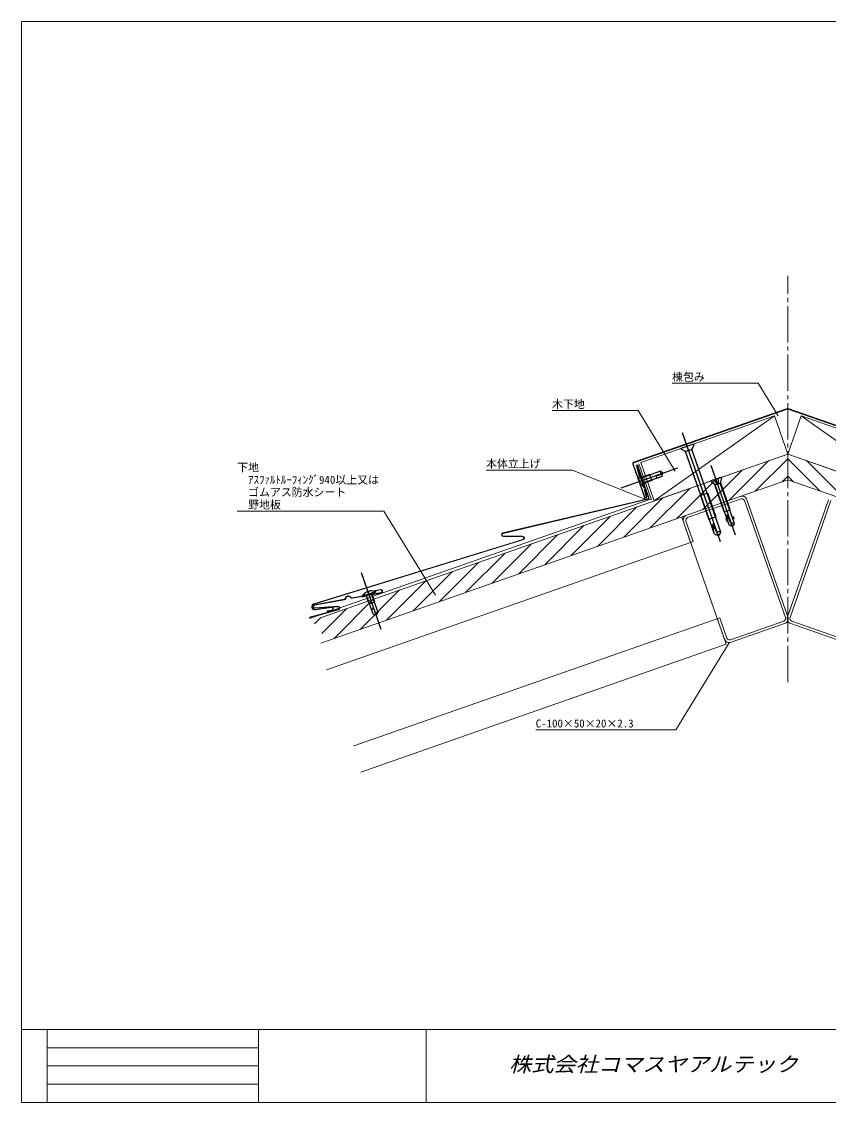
# Model space of a CAD drawing. Units: millimetres, scale not verified. Extents: x -567 to 1761, y -2125 to 401.
# Drawn here: x 627 to 1226, y -401 to 401 of the extents above; entities that cross this region are included whole.
import ezdxf
from ezdxf.enums import TextEntityAlignment as Align

# ---------------------------------------------------------------- set-up
doc = ezdxf.new("R2010")
doc.units = ezdxf.units.MM
doc.header["$LTSCALE"] = 3
doc.linetypes.add('CHAIN2', pattern=[12, 9, -1, 1, -1])
for name, color, linetype, lineweight in [('0-0_0', 7, 'Continuous', 18), ('0-4_LAYER006', 4, 'Continuous', 18), ('0-5_LAYER007', 4, 'Continuous', 18)]:
    doc.layers.add(name, color=color, linetype=linetype, lineweight=lineweight)
doc.layers.add('0-3_LAYER004', color=7, linetype='Continuous')
doc.styles.add('HG丸ｺﾞｼｯｸM-PRO', font='')
doc.styles.add('ＭＳ ゴシック', font='')
doc.styles.get('HG丸ｺﾞｼｯｸM-PRO').set_extended_font_data('HG丸ｺﾞｼｯｸM-PRO')
doc.styles.get('ＭＳ ゴシック').set_extended_font_data('MS Gothic')

# ---------------------------------------------------------------- blocks, each defined once
blk = doc.blocks.new('GROUP_2(4)')
at = {"layer": '0-3_LAYER004'}
for p, q in [((-36.751, 19.931), (-54.812, 71.532)), ((-47.518, 62.801), (-55.069, 60.159)), ((-54.904, 59.687), (-55.069, 60.159)), ((-51.926, 57.233), (-54.904, 59.687)), ((-52.552, 61.039), (-50.667, 57.673)), ((-52.209, 57.133), (-47.867, 58.653)), ((-45.206, 37.124), (-52.209, 57.133)), ((-41.434, 27.255), (-51.926, 57.233)), ((-50.035, 61.92), (-49.409, 58.114)), ((-47.353, 62.329), (-48.15, 58.554)), ((-37.658, 28.576), (-48.15, 58.554)), ((-40.864, 38.643), (-47.867, 58.653)), ((-47.353, 62.329), (-47.518, 62.801)), ((-45.206, 37.124), (-40.864, 38.643)), ((-40.604, 29.248), (-43.132, 35.075)), ((-41.434, 27.255), (-39.07, 26.557)), ((-37.658, 28.576), (-39.07, 26.557))]:
    blk.add_line(p, q, dxfattribs=at)
for points in [[(-43.271, 32.503), (-44.056, 32.229), (-43.417, 30.404), (-42.632, 30.679)], [(-39.495, 33.825), (-38.71, 34.1), (-38.071, 32.275), (-38.857, 32)]]:
    blk.add_lwpolyline(points, dxfattribs=at)
for centre, radius, start, end in [((-53.075, 58.632), 2.111, 68.55755, 150.02254), ((-50.698, 59.78), 1.802, 65.54816, 153.03193), ((-48.117, 60.343), 2.128, 68.95838, 149.62171), ((-18.465, 34.491), 24.674, 178.64578, 186.58242), ((-32.568, 32.044), 8.508, 199.1886, 220.15893), ((-38.537, 26.636), 2.131, 65.62874, 137.13362)]:
    blk.add_arc(centre, radius, start, end, dxfattribs=at)
blk = doc.blocks.new('GROUP_3(4)')
at = {"layer": '0-3_LAYER004'}
for p, q in [((-47.884, 14.954), (-76.192, 95.834)), ((-67.954, 87.433), (-77.393, 84.13)), ((-77.228, 83.658), (-77.393, 84.13)), ((-73.976, 81.935), (-77.228, 83.658)), ((-69.257, 83.587), (-73.976, 81.935)), ((-52.503, 20.584), (-73.976, 81.935)), ((-67.789, 86.961), (-69.257, 83.587)), ((-47.784, 22.235), (-69.257, 83.587)), ((-67.789, 86.961), (-67.954, 87.433)), ((-62.895, 49.367), (-57.61, 51.217)), ((-62.895, 49.367), (-56.685, 31.623)), ((-57.61, 51.217), (-51.399, 33.473)), ((-51.399, 33.473), (-56.685, 31.623)), ((-51.082, 22.402), (-53.611, 28.229)), ((-52.503, 20.584), (-49.549, 19.711)), ((-47.784, 22.235), (-49.549, 19.711))]:
    blk.add_line(p, q, dxfattribs=at)
for centre, radius, start, end in [((-28.948, 27.474), 24.674, 178.64578, 191.41702), ((-43.047, 25.198), 8.508, 199.1886, 220.15893), ((-48.798, 19.5), 2.918, 69.65005, 132.69729)]:
    blk.add_arc(centre, radius, start, end, dxfattribs=at)
blk = doc.blocks.new('GROUP_4(4)')
at = {"layer": '0-3_LAYER004'}
for p, q in [((-79.899, 69.598), (-122.061, 54.842)), ((-108.234, 65.508), (-107.553, 65.378)), ((-104.6, 55.126), (-108.234, 65.508)), ((-104.149, 55.652), (-107.553, 65.378)), ((-100.476, 64.833), (-106.611, 62.686)), ((-92.516, 67.301), (-106.512, 62.403)), ((-98.956, 60.492), (-100.476, 64.833)), ((-90.749, 65.801), (-91.617, 65.213)), ((-108.314, 59.998), (-107.59, 60.252)), ((-108.099, 59.383), (-107.374, 59.637)), ((-107.374, 59.637), (-107.59, 60.252)), ((-91.28, 63.496), (-105.19, 58.627)), ((-98.956, 60.492), (-105.091, 58.344)), ((-95.003, 62.723), (-93.954, 62.56)), ((-104.6, 55.126), (-104.149, 55.652))]:
    blk.add_line(p, q, dxfattribs=at)
blk.add_lwpolyline([(-91.28, 63.496), (-90.749, 65.801), (-92.516, 67.301)], dxfattribs=at)
for centre, radius, start, end in [((-96.213, 63.889), 12.13, 172.32676, 181.48654), ((-94.816, 63.573), 0.871, 103.16163, 257.57326), ((-95.2, 72.904), 8.484, 271.25186, 294.97744), ((-90.852, 66.78), 1.744, 162.60427, 243.98851), ((-101.821, 61.844), 6.743, 165.1394, 234.91167), ((-96.213, 63.889), 12.13, 218.56452, 226.25333)]:
    blk.add_arc(centre, radius, start, end, dxfattribs=at)
blk = doc.blocks.new('GROUP_7(4)')
at = {"layer": '0-3_LAYER004'}
for p, q in [((-299.888, -50.11), (-314.644, -7.949)), ((-314.36, -25.409), (-303.978, -21.775)), ((-313.834, -25.861), (-304.108, -22.457)), ((-310.103, -21.91), (-309.849, -22.635)), ((-309.849, -22.635), (-309.234, -22.42)), ((-309.488, -21.695), (-309.234, -22.42)), ((-302.185, -37.494), (-307.083, -23.498)), ((-304.653, -29.534), (-306.8, -23.399)), ((-303.978, -21.775), (-304.108, -22.457)), ((-314.36, -25.409), (-313.834, -25.861)), ((-308.994, -31.053), (-311.142, -24.918)), ((-305.99, -38.73), (-310.859, -24.819)), ((-308.994, -31.053), (-304.653, -29.534)), ((-306.763, -35.006), (-306.926, -36.055)), ((-303.685, -39.26), (-304.273, -38.393))]:
    blk.add_line(p, q, dxfattribs=at)
blk.add_lwpolyline([(-305.99, -38.73), (-303.685, -39.26), (-302.185, -37.494)], dxfattribs=at)
for centre, radius, start, end in [((-307.642, -28.188), 6.743, 75.1394, 144.91167), ((-305.597, -33.797), 12.13, 82.32676, 91.48654), ((-305.597, -33.797), 12.13, 128.56452, 136.25333), ((-305.913, -35.194), 0.871, 13.16163, 167.57326), ((-296.582, -34.81), 8.484, 181.25186, 204.97744), ((-302.706, -39.157), 1.744, 72.60427, 153.98851)]:
    blk.add_arc(centre, radius, start, end, dxfattribs=at)
blk = doc.blocks.new('GROUP_8(4)')
at = {"layer": '0-0_0', "color": 1}
blk.add_lwpolyline([(-300.464, -20.395), (-304.185, -21.071), (-304.123, -21.415), (-300.401, -20.739)], dxfattribs=at)
blk = doc.blocks.new('GROUP_9(4)')
at = {"layer": '0-0_0', "color": 1}
blk.add_lwpolyline([(-336.661, -36.094), (-340.107, -36.605), (-340.159, -36.259), (-336.713, -35.748)], dxfattribs=at)
blk = doc.blocks.new('GROUP_12(3)')
at = {"layer": '0-4_LAYER006'}
blk.add_lwpolyline([(-107.108, 73.73), (-97.197, 45.414), (1.908, 80.1), (-8.003, 108.416)], close=True, dxfattribs=at)
blk = doc.blocks.new('GROUP_13(2)')
at = {"layer": '0-4_LAYER006'}
blk.add_lwpolyline([(110.924, 73.73), (101.013, 45.414), (1.908, 80.1), (11.819, 108.416)], close=True, dxfattribs=at)
blk = doc.blocks.new('GROUP_14(1)')
at = {"layer": '0-5_LAYER007', "color": 7}
blk.add_lwpolyline([(-43.234, -56.48), (-48.52, -41.378), (-50.408, -42.039), (-45.122, -57.141)], dxfattribs=at)
blk = doc.blocks.new('GROUP_15(1)')
at = {"layer": '0-5_LAYER007', "color": 7}
blk.add_lwpolyline([(-75.514, 29.694), (-70.229, 14.592), (-68.341, 15.253)], dxfattribs=at)

msp = doc.modelspace()

# ---------------------------------------------------------------- linework, layer by layer
at = {"layer": '0-0_0', "color": 4, "linetype": 'CHAIN2'}
msp.add_line((1195.908, -89.118), (1195.908, 212.382), dxfattribs=at)
at = {"layer": '0-0_0', "color": 4}
for p, q in [((1110.082, 132.581), (1173.912, 132.581)), ((1188.742, 108.416), (1173.912, 132.581)), ((1020.933, 112.331), (1084.763, 112.331)), ((1112.369, 67.35), (1084.763, 112.331)), ((1185.997, 108.416), (1096.803, 45.414)), ((1205.819, 108.416), (1295.013, 45.414)), ((848.985, -41.323), (1195.908, 80.1)), ((1094.668, 46.247), (1085.398, 72.733)), ((1152.53, 45.847), (1181.869, 75.187)), ((1172.111, 52.701), (1195.908, 76.498)), ((1552.341, -44.651), (1195.908, 80.1)), ((1219.705, 52.701), (1195.908, 76.498)), ((1239.286, 45.847), (1209.947, 75.187)), ((971.934, 68.198), (1035.764, 68.198)), ((1089.921, 46.665), (1035.764, 68.198)), ((1132.949, 38.994), (1162.288, 68.333)), ((849.21, -60.315), (1195.908, 61.03)), ((1113.367, 32.14), (1142.707, 61.48)), ((1191.693, 59.554), (1195.908, 63.77)), ((1200.123, 59.554), (1195.908, 63.77)), ((1545.732, -61.409), (1195.908, 61.03)), ((1093.786, 25.287), (1123.125, 54.626)), ((840.902, -42.033), (1094.668, 46.785)), ((1054.623, 11.58), (1083.962, 40.919)), ((1074.204, 18.433), (1103.544, 47.773)), ((787.117, 37.822), (896.106, 37.822)), ((934.482, -24.707), (896.106, 37.822)), ((1035.041, 4.726), (1064.381, 34.066)), ((1015.46, -2.127), (1044.799, 27.212)), ((995.879, -8.981), (1025.218, 20.359)), ((976.297, -15.834), (1005.637, 13.505)), ((956.716, -22.688), (986.055, 6.652)), ((917.553, -36.394), (946.892, -7.055)), ((937.134, -29.541), (966.474, -0.202)), ((897.971, -43.248), (927.311, -13.909)), ((878.39, -50.101), (907.73, -20.762)), ((858.809, -56.955), (888.148, -27.616)), ((850.058, -52.978), (868.567, -34.469)), ((844.473, -45.835), (848.985, -41.323)), ((1112.791, -124.567), (1152.414, -60.007)), ((1112.791, -124.567), (1008.804, -124.567))]:
    msp.add_line(p, q, dxfattribs=at)
at = {"layer": '0-0_0', "color": 3}
for p, q in [((1195.578, 113.888), (1081.502, 73.962)), ((1195.71, 113.511), (1081.633, 73.584)), ((1310.183, 73.584), (1196.106, 113.511)), ((1310.315, 73.962), (1196.238, 113.888)), ((1080.888, 72.688), (1089.552, 47.936)), ((1081.265, 72.82), (1089.921, 48.09)), ((1089.39, 53.996), (1089.777, 54.094)), ((1089.39, 53.996), (1090.804, 48.401)), ((1089.777, 54.094), (1091.192, 48.499))]:
    msp.add_line(p, q, dxfattribs=at)
at = {"layer": '0-0_0'}
for p, q in [((1185.997, 108.416), (1195.908, 80.1)), ((1205.819, 108.416), (1195.908, 80.1)), ((1086.892, 73.73), (1096.803, 45.414)), ((1160.582, 48.666), (1120.94, 34.791)), ((1121.6, 32.903), (1161.242, 46.778)), ((1163.791, 45.551), (1194.183, -41.284)), ((1196.071, -40.623), (1165.679, 46.212)), ((1195.745, -40.623), (1226.137, 46.212)), ((1228.025, 45.551), (1197.633, -41.284)), ((849.21, -60.315), (1120.94, 34.791)), ((1117.206, 33.35), (1150.199, -60.916)), ((1125.659, 15.253), (1120.373, 30.355)), ((853.336, -80.06), (1123.771, 14.592)), ((873.799, -136.467), (1145.48, -41.378)), ((1192.956, -43.833), (1153.314, -57.707)), ((1153.975, -59.595), (1193.617, -45.72)), ((1237.841, -59.595), (1198.199, -45.72)), ((1198.86, -43.833), (1238.502, -57.707)), ((1150.199, -60.916), (879.017, -155.83)), ((627, -346.95), (1761, -346.95)), ((645.9, -346.95), (645.9, -400.95)), ((802.923, -346.95), (802.923, -400.95)), ((927.46, -346.95), (927.46, -400.95)), ((645.9, -360.45), (802.923, -360.45)), ((645.9, -373.95), (802.923, -373.95)), ((645.9, -387.45), (802.923, -387.45))]:
    msp.add_line(p, q, dxfattribs=at)
at = {"layer": '0-0_0', "color": 1}
for p, q in [((1083.572, 71.237), (1085.59, 63.767)), ((1083.958, 71.341), (1085.976, 63.871)), ((1092.453, 47.718), (1084.151, 71.439)), ((1092.814, 47.897), (1084.528, 71.571)), ((1085.59, 63.767), (1085.976, 63.871)), ((1092.025, 46.936), (984.456, 21.527)), ((1092.1, 46.594), (984.536, 21.187)), ((999.238, 16.799), (844.122, -30.956)), ((999.342, 16.465), (844.226, -31.29)), ((999.015, 18.772), (984.757, 18.863)), ((984.759, 19.213), (999.017, 19.122)), ((893.956, -22.707), (872.688, -26.569)), ((872.75, -26.913), (894.018, -23.052)), ((889.815, -21.071), (893.536, -20.395)), ((866.618, -27.67), (844.478, -31.69)), ((844.541, -32.034), (866.681, -28.015)), ((867.385, -27.014), (867.495, -26.695)), ((867.715, -27.128), (867.826, -26.809)), ((871.47, -26.447), (871.255, -26.187)), ((871.74, -26.223), (871.524, -25.963)), ((840.902, -40.956), (862.196, -35.135)), ((840.902, -41.319), (862.288, -35.472)), ((844.789, -34.016), (861.838, -32.823)), ((861.862, -33.172), (844.813, -34.365)), ((845.114, -35.178), (856.943, -33.423)), ((856.994, -33.769), (845.166, -35.524))]:
    msp.add_line(p, q, dxfattribs=at)
at = {"layer": '0-0_0'}
msp.add_lwpolyline([(627, 400.95), (1761, 400.95), (1761, -400.95), (627, -400.95)], close=True, dxfattribs=at)
at = {"layer": '0-0_0', "color": 3}
for centre, radius, start, end in [((1195.908, 112.944), 1, 70.70995, 109.29005), ((1195.908, 112.944), 0.6, 70.70995, 109.29005), ((1081.832, 73.018), 1, 109.29005, 199.29005), ((1081.832, 73.018), 0.6, 109.29005, 199.29005), ((1090.354, 48.27), 0.869, 202.63122, 16.19248), ((1090.354, 48.27), 0.469, 202.63122, 16.19248)]:
    msp.add_arc(centre, radius, start, end, dxfattribs=at)
at = {"layer": '0-0_0', "color": 1}
for centre, radius, start, end in [((1084.04, 71.433), 0.507, 15.7838, 202.7201), ((1084.04, 71.433), 0.107, 15.7838, 202.7201), ((1091.887, 47.52), 0.6, 283.29005, 19.29005), ((1091.87, 47.567), 1, 283.29005, 19.29005), ((984.766, 20.213), 1.35, 103.28965, 269.63372), ((984.766, 20.213), 1, 103.28999, 269.63277), ((999.009, 17.772), 1, 283.28999, 89.63277), ((999.009, 17.772), 1.35, 283.28965, 89.63372), ((893.777, -21.723), 1.35, 280.29004, 100.29004), ((893.777, -21.723), 1, 280.28993, 100.28993), ((844.821, -33.2), 2.35, 107.28826, 278.44095), ((844.821, -33.2), 2, 107.2905, 278.43856), ((844.719, -33.018), 1.35, 100.28916, 274.0022), ((844.719, -33.018), 1, 100.28885, 274.00318), ((866.44, -26.687), 1, 280.29004, 340.89859), ((866.44, -26.687), 1.35, 280.28991, 340.89927), ((869.716, -27.464), 2.35, 39.6808, 160.89948), ((869.716, -27.464), 2, 39.68147, 160.89894), ((872.509, -25.585), 1.35, 219.68011, 280.28951), ((872.509, -25.585), 1, 219.68091, 280.29089), ((857.139, -34.759), 1.35, 278.497, 98.38112), ((857.142, -34.758), 1, 278.34942, 98.5286), ((861.932, -34.17), 1.35, 285.28784, 94.0029), ((861.932, -34.17), 1, 285.28945, 94.00093)]:
    msp.add_arc(centre, radius, start, end, dxfattribs=at)
at = {"layer": '0-0_0'}
for centre, radius, start, end in [((1161.903, 44.89), 4, 19.29, 109.29009), ((1161.903, 44.89), 2, 19.29, 109.29009), ((1122.261, 31.015), 4, 109.29, 199.29009), ((1122.261, 31.015), 2, 109.29, 199.29009), ((1192.295, -41.945), 2, 289.28991, 19.29019), ((1192.295, -41.945), 4, 289.29, 19.29009), ((1199.521, -41.945), 4, 160.70991, 250.71), ((1199.521, -41.945), 2, 160.70981, 250.71009), ((1152.653, -55.82), 4, 199.29005, 289.29009), ((1152.653, -55.82), 2, 199.29005, 289.29019)]:
    msp.add_arc(centre, radius, start, end, dxfattribs=at)

# ---------------------------------------------------------------- block references
for name in ['GROUP_12(3)', 'GROUP_13(2)', 'GROUP_3(4)', 'GROUP_4(4)', 'GROUP_2(4)', 'GROUP_15(1)', 'GROUP_7(4)', 'GROUP_8(4)', 'GROUP_9(4)', 'GROUP_14(1)']:
    msp.add_blockref(name, (1194, 0), dxfattribs=at)

# ---------------------------------------------------------------- texts
at = {"layer": '0-0_0', "style": 'ＭＳ ゴシック'}
for s, p in [('棟包み', (1110.082, 132.581)), ('木下地', (1020.933, 112.331)), ('下地', (787.117, 65.434)), ('本体立上げ', (971.934, 68.198)), ('\u3000ｱｽﾌｧﾙﾄﾙｰﾌｨﾝｸﾞ940以上又は', (787.117, 56.23)), ('\u3000ゴムアス防水シート', (787.117, 47.026)), ('\u3000野地板', (787.117, 37.822)), ('C-100×50×20×2.3', (1008.804, -124.567))]:
    msp.add_text(s, height=5.938, dxfattribs=at).set_placement(p, align=Align.BOTTOM_LEFT)
at = {"layer": '0-0_0', "color": 3, "style": 'HG丸ｺﾞｼｯｸM-PRO', "oblique": 15, "width": 1.1}
msp.add_text('株式会社コマスヤアルテック', height=11, dxfattribs=at).set_placement((988.993, -381.45), align=Align.BOTTOM_LEFT)

doc.saveas('drawing.dxf')
